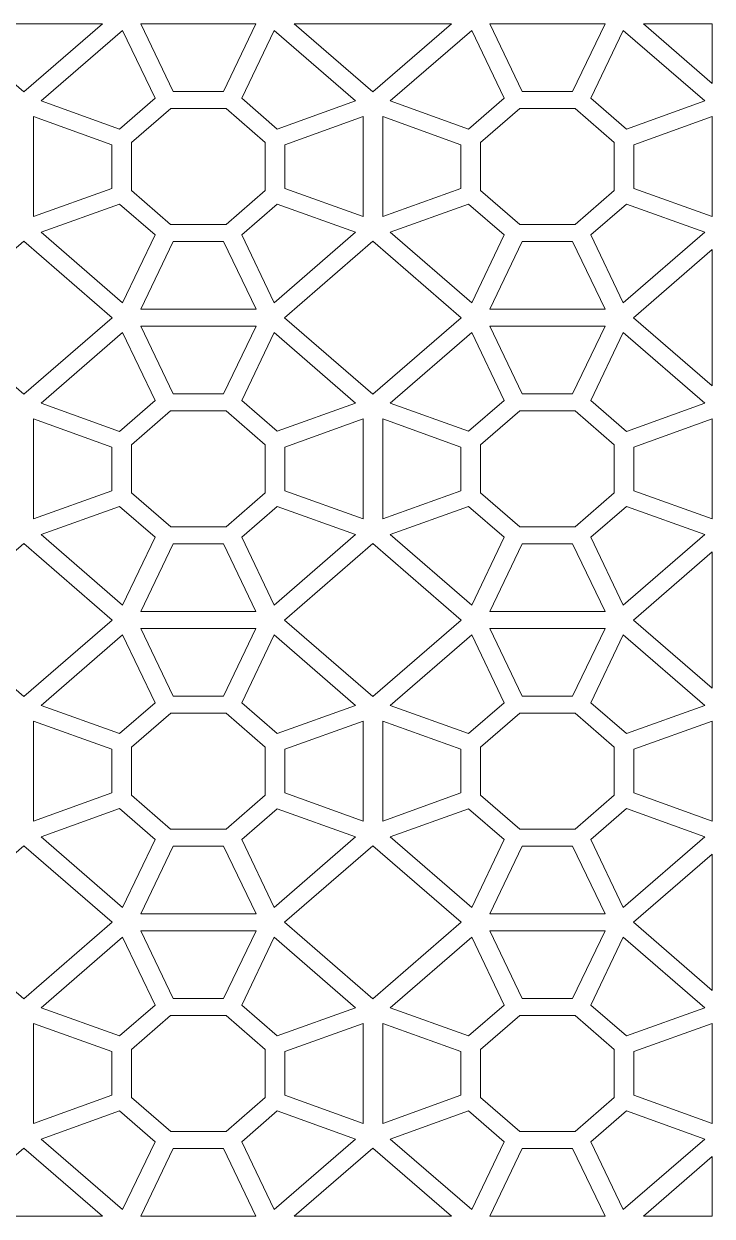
# Model space of a CAD drawing. Header units: millimetres. Extents: x -1200 to 1200, y -590 to 590.
# Drawn here: x 518 to 1200, y -590 to 590 of the extents above; entities that cross this region are included whole.
import ezdxf

# ---------------------------------------------------------------- set-up
doc = ezdxf.new("R2010")
doc.units = ezdxf.units.MM
doc.header["$MEASUREMENT"] = 0
doc.layers.add('Layer 1', color=7, linetype='Continuous')

msp = doc.modelspace()

# ---------------------------------------------------------------- linework, layer by layer
at = {"layer": 'Layer 1', "color": 250, "lineweight": 20}
for points, knots in [([(440.5766, 589.9751), (440.5766, 589.9751), (596.2195, 589.9751), (596.2195, 589.9751), (596.2195, 589.9751), (518.3981, 522.608), (518.3981, 522.608), (518.3981, 522.608), (440.5766, 589.9751), (440.5766, 589.9751)], [0, 0, 0, 0, 0.333333333, 0.333333333, 0.333333333, 0.666666667, 0.666666667, 0.666666667, 1, 1, 1, 1]), ([(648.3303, 516.45), (648.3303, 516.45), (616.2237, 583.5503), (616.2237, 583.5503), (616.2237, 583.5503), (535.5146, 513.6834), (535.5146, 513.6834), (535.5146, 513.6834), (613.0258, 485.8907), (613.0258, 485.8907), (613.0258, 485.8907), (648.3303, 516.45), (648.3303, 516.45)], [0, 0, 0, 0, 0.25, 0.25, 0.25, 0.5, 0.5, 0.5, 0.75, 0.75, 0.75, 1, 1, 1, 1]), ([(716.171, 522.8757), (716.171, 522.8757), (748.2776, 589.9751), (748.2776, 589.9751), (748.2776, 589.9751), (634.1403, 589.9751), (634.1403, 589.9751), (634.1403, 589.9751), (666.2469, 522.8774), (666.2469, 522.8774), (666.2469, 522.8774), (716.171, 522.8757), (716.171, 522.8757)], [0, 0, 0, 0, 0.25, 0.25, 0.25, 0.5, 0.5, 0.5, 0.75, 0.75, 0.75, 1, 1, 1, 1]), ([(769.3921, 485.8941), (769.3921, 485.8941), (846.9043, 513.6876), (846.9043, 513.6876), (846.9043, 513.6876), (766.1961, 583.5537), (766.1961, 583.5537), (766.1961, 583.5537), (734.0895, 516.4551), (734.0895, 516.4551), (734.0895, 516.4551), (769.3921, 485.8941), (769.3921, 485.8941)], [0, 0, 0, 0, 0.25, 0.25, 0.25, 0.5, 0.5, 0.5, 0.75, 0.75, 0.75, 1, 1, 1, 1]), ([(786.2042, 589.9751), (786.2042, 589.9751), (941.8472, 589.9751), (941.8472, 589.9751), (941.8472, 589.9751), (864.0257, 522.608), (864.0257, 522.608), (864.0257, 522.608), (786.2042, 589.9751), (786.2042, 589.9751)], [0, 0, 0, 0, 0.333333333, 0.333333333, 0.333333333, 0.666666667, 0.666666667, 0.666666667, 1, 1, 1, 1]), ([(958.6592, 485.8941), (958.6592, 485.8941), (881.147, 513.6876), (881.147, 513.6876), (881.147, 513.6876), (961.8553, 583.5537), (961.8553, 583.5537), (961.8553, 583.5537), (993.9619, 516.4551), (993.9619, 516.4551), (993.9619, 516.4551), (958.6592, 485.8941), (958.6592, 485.8941)], [0, 0, 0, 0, 0.25, 0.25, 0.25, 0.5, 0.5, 0.5, 0.75, 0.75, 0.75, 1, 1, 1, 1]), ([(1011.8803, 522.8757), (1011.8803, 522.8757), (979.7737, 589.9751), (979.7737, 589.9751), (979.7737, 589.9751), (1093.911, 589.9751), (1093.911, 589.9751), (1093.911, 589.9751), (1061.8045, 522.8774), (1061.8045, 522.8774), (1061.8045, 522.8774), (1011.8803, 522.8757), (1011.8803, 522.8757)], [0, 0, 0, 0, 0.25, 0.25, 0.25, 0.5, 0.5, 0.5, 0.75, 0.75, 0.75, 1, 1, 1, 1]), ([(1079.721, 516.45), (1079.721, 516.45), (1111.8276, 583.5503), (1111.8276, 583.5503), (1111.8276, 583.5503), (1192.5367, 513.6834), (1192.5367, 513.6834), (1192.5367, 513.6834), (1115.0255, 485.8907), (1115.0255, 485.8907), (1115.0255, 485.8907), (1079.721, 516.45), (1079.721, 516.45)], [0, 0, 0, 0, 0.25, 0.25, 0.25, 0.5, 0.5, 0.5, 0.75, 0.75, 0.75, 1, 1, 1, 1]), ([(1131.8318, 589.9751), (1131.8318, 589.9751), (1199.9566, 589.9751), (1199.9566, 589.9751), (1199.9566, 589.9751), (1199.9566, 531.002), (1199.9566, 531.002), (1199.9566, 531.002), (1131.8318, 589.9751), (1131.8318, 589.9751)], [0, 0, 0, 0, 0.333333333, 0.333333333, 0.333333333, 0.666666667, 0.666666667, 0.666666667, 1, 1, 1, 1]), ([(605.6068, 470.3793), (605.6068, 470.3793), (528.0948, 498.1721), (528.0948, 498.1721), (528.0948, 498.1721), (528.0948, 399.3725), (528.0948, 399.3725), (528.0948, 399.3725), (605.605, 427.166), (605.605, 427.166), (605.605, 427.166), (605.6068, 470.3793), (605.6068, 470.3793)], [0, 0, 0, 0, 0.25, 0.25, 0.25, 0.5, 0.5, 0.5, 0.75, 0.75, 0.75, 1, 1, 1, 1]), ([(757.4264, 472.5106), (757.4264, 472.5106), (757.4245, 425.0272), (757.4245, 425.0272), (757.4245, 425.0272), (718.6378, 391.4511), (718.6378, 391.4511), (718.6378, 391.4511), (663.7839, 391.4527), (663.7839, 391.4527), (663.7839, 391.4527), (624.9982, 425.0289), (624.9982, 425.0289), (624.9982, 425.0289), (625.0002, 472.514), (625.0002, 472.514), (625.0002, 472.514), (663.7878, 506.0893), (663.7878, 506.0893), (663.7878, 506.0893), (718.6398, 506.0876), (718.6398, 506.0876), (718.6398, 506.0876), (757.4264, 472.5106), (757.4264, 472.5106)], [0, 0, 0, 0, 0.125, 0.125, 0.125, 0.25, 0.25, 0.25, 0.375, 0.375, 0.375, 0.5, 0.5, 0.5, 0.625, 0.625, 0.625, 0.75, 0.75, 0.75, 0.875, 0.875, 0.875, 1, 1, 1, 1]), ([(854.329, 498.1796), (854.329, 498.1796), (776.8198, 470.3869), (776.8198, 470.3869), (776.8198, 470.3869), (776.8178, 427.1601), (776.8178, 427.1601), (776.8178, 427.1601), (854.329, 399.3666), (854.329, 399.3666), (854.329, 399.3666), (854.329, 498.1796), (854.329, 498.1796)], [0, 0, 0, 0, 0.25, 0.25, 0.25, 0.5, 0.5, 0.5, 0.75, 0.75, 0.75, 1, 1, 1, 1]), ([(873.7223, 498.1796), (873.7223, 498.1796), (951.2315, 470.3869), (951.2315, 470.3869), (951.2315, 470.3869), (951.2335, 427.1601), (951.2335, 427.1601), (951.2335, 427.1601), (873.7223, 399.3666), (873.7223, 399.3666), (873.7223, 399.3666), (873.7223, 498.1796), (873.7223, 498.1796)], [0, 0, 0, 0, 0.25, 0.25, 0.25, 0.5, 0.5, 0.5, 0.75, 0.75, 0.75, 1, 1, 1, 1]), ([(970.6249, 472.5106), (970.6249, 472.5106), (970.6268, 425.0272), (970.6268, 425.0272), (970.6268, 425.0272), (1009.4135, 391.4511), (1009.4135, 391.4511), (1009.4135, 391.4511), (1064.2674, 391.4527), (1064.2674, 391.4527), (1064.2674, 391.4527), (1103.0531, 425.0289), (1103.0531, 425.0289), (1103.0531, 425.0289), (1103.0511, 472.514), (1103.0511, 472.514), (1103.0511, 472.514), (1064.2635, 506.0893), (1064.2635, 506.0893), (1064.2635, 506.0893), (1009.4115, 506.0876), (1009.4115, 506.0876), (1009.4115, 506.0876), (970.6249, 472.5106), (970.6249, 472.5106)], [0, 0, 0, 0, 0.125, 0.125, 0.125, 0.25, 0.25, 0.25, 0.375, 0.375, 0.375, 0.5, 0.5, 0.5, 0.625, 0.625, 0.625, 0.75, 0.75, 0.75, 0.875, 0.875, 0.875, 1, 1, 1, 1]), ([(1122.4445, 470.3793), (1122.4445, 470.3793), (1199.9566, 498.1721), (1199.9566, 498.1721), (1199.9566, 498.1721), (1199.9566, 399.3725), (1199.9566, 399.3725), (1199.9566, 399.3725), (1122.4464, 427.166), (1122.4464, 427.166), (1122.4464, 427.166), (1122.4445, 470.3793), (1122.4445, 470.3793)], [0, 0, 0, 0, 0.25, 0.25, 0.25, 0.5, 0.5, 0.5, 0.75, 0.75, 0.75, 1, 1, 1, 1]), ([(613.0219, 411.6546), (613.0219, 411.6546), (535.5107, 383.8611), (535.5107, 383.8611), (535.5107, 383.8611), (616.2218, 313.9925), (616.2218, 313.9925), (616.2218, 313.9925), (648.3284, 381.0903), (648.3284, 381.0903), (648.3284, 381.0903), (613.0219, 411.6546), (613.0219, 411.6546)], [0, 0, 0, 0, 0.25, 0.25, 0.25, 0.5, 0.5, 0.5, 0.75, 0.75, 0.75, 1, 1, 1, 1]), ([(734.0915, 381.0869), (734.0915, 381.0869), (766.198, 313.9891), (766.198, 313.9891), (766.198, 313.9891), (846.9072, 383.8561), (846.9072, 383.8561), (846.9072, 383.8561), (769.397, 411.6488), (769.397, 411.6488), (769.397, 411.6488), (734.0915, 381.0869), (734.0915, 381.0869)], [0, 0, 0, 0, 0.25, 0.25, 0.25, 0.5, 0.5, 0.5, 0.75, 0.75, 0.75, 1, 1, 1, 1]), ([(993.9599, 381.0869), (993.9599, 381.0869), (961.8533, 313.9891), (961.8533, 313.9891), (961.8533, 313.9891), (881.1442, 383.8561), (881.1442, 383.8561), (881.1442, 383.8561), (958.6544, 411.6488), (958.6544, 411.6488), (958.6544, 411.6488), (993.9599, 381.0869), (993.9599, 381.0869)], [0, 0, 0, 0, 0.25, 0.25, 0.25, 0.5, 0.5, 0.5, 0.75, 0.75, 0.75, 1, 1, 1, 1]), ([(1115.0294, 411.6546), (1115.0294, 411.6546), (1192.5406, 383.8611), (1192.5406, 383.8611), (1192.5406, 383.8611), (1111.8295, 313.9925), (1111.8295, 313.9925), (1111.8295, 313.9925), (1079.7229, 381.0903), (1079.7229, 381.0903), (1079.7229, 381.0903), (1115.0294, 411.6546), (1115.0294, 411.6546)], [0, 0, 0, 0, 0.25, 0.25, 0.25, 0.5, 0.5, 0.5, 0.75, 0.75, 0.75, 1, 1, 1, 1]), ([(605.9162, 299.172), (605.9162, 299.172), (518.3981, 374.9332), (518.3981, 374.9332), (518.3981, 374.9332), (430.88, 299.172), (430.88, 299.172), (430.88, 299.172), (518.3981, 223.4107), (518.3981, 223.4107), (518.3981, 223.4107), (605.9162, 299.172), (605.9162, 299.172)], [0, 0, 0, 0, 0.25, 0.25, 0.25, 0.5, 0.5, 0.5, 0.75, 0.75, 0.75, 1, 1, 1, 1]), ([(666.2449, 374.6646), (666.2449, 374.6646), (634.1383, 307.566), (634.1383, 307.566), (634.1383, 307.566), (748.2796, 307.566), (748.2796, 307.566), (748.2796, 307.566), (716.174, 374.6629), (716.174, 374.6629), (716.174, 374.6629), (666.2449, 374.6646), (666.2449, 374.6646)], [0, 0, 0, 0, 0.25, 0.25, 0.25, 0.5, 0.5, 0.5, 0.75, 0.75, 0.75, 1, 1, 1, 1]), ([(864.0257, 374.9332), (864.0257, 374.9332), (951.5438, 299.172), (951.5438, 299.172), (951.5438, 299.172), (864.0257, 223.4107), (864.0257, 223.4107), (864.0257, 223.4107), (776.5076, 299.172), (776.5076, 299.172), (776.5076, 299.172), (864.0257, 374.9332), (864.0257, 374.9332)], [0, 0, 0, 0, 0.25, 0.25, 0.25, 0.5, 0.5, 0.5, 0.75, 0.75, 0.75, 1, 1, 1, 1]), ([(1061.8064, 374.6646), (1061.8064, 374.6646), (1093.913, 307.566), (1093.913, 307.566), (1093.913, 307.566), (979.7717, 307.566), (979.7717, 307.566), (979.7717, 307.566), (1011.8773, 374.6629), (1011.8773, 374.6629), (1011.8773, 374.6629), (1061.8064, 374.6646), (1061.8064, 374.6646)], [0, 0, 0, 0, 0.25, 0.25, 0.25, 0.5, 0.5, 0.5, 0.75, 0.75, 0.75, 1, 1, 1, 1]), ([(1199.9566, 366.5392), (1199.9566, 366.5392), (1199.9566, 231.8047), (1199.9566, 231.8047), (1199.9566, 231.8047), (1122.1351, 299.172), (1122.1351, 299.172), (1122.1351, 299.172), (1199.9566, 366.5392), (1199.9566, 366.5392)], [0, 0, 0, 0, 0.333333333, 0.333333333, 0.333333333, 0.666666667, 0.666666667, 0.666666667, 1, 1, 1, 1]), ([(613.0219, 186.6893), (613.0219, 186.6893), (535.5107, 214.4828), (535.5107, 214.4828), (535.5107, 214.4828), (616.2218, 284.3514), (616.2218, 284.3514), (616.2218, 284.3514), (648.3284, 217.2537), (648.3284, 217.2537), (648.3284, 217.2537), (613.0219, 186.6893), (613.0219, 186.6893)], [0, 0, 0, 0, 0.25, 0.25, 0.25, 0.5, 0.5, 0.5, 0.75, 0.75, 0.75, 1, 1, 1, 1]), ([(666.2449, 223.6793), (666.2449, 223.6793), (634.1383, 290.778), (634.1383, 290.778), (634.1383, 290.778), (748.2796, 290.778), (748.2796, 290.778), (748.2796, 290.778), (716.174, 223.681), (716.174, 223.681), (716.174, 223.681), (666.2449, 223.6793), (666.2449, 223.6793)], [0, 0, 0, 0, 0.25, 0.25, 0.25, 0.5, 0.5, 0.5, 0.75, 0.75, 0.75, 1, 1, 1, 1]), ([(734.0915, 217.257), (734.0915, 217.257), (766.198, 284.3548), (766.198, 284.3548), (766.198, 284.3548), (846.9072, 214.4878), (846.9072, 214.4878), (846.9072, 214.4878), (769.397, 186.6951), (769.397, 186.6951), (769.397, 186.6951), (734.0915, 217.257), (734.0915, 217.257)], [0, 0, 0, 0, 0.25, 0.25, 0.25, 0.5, 0.5, 0.5, 0.75, 0.75, 0.75, 1, 1, 1, 1]), ([(993.9599, 217.257), (993.9599, 217.257), (961.8533, 284.3548), (961.8533, 284.3548), (961.8533, 284.3548), (881.1442, 214.4878), (881.1442, 214.4878), (881.1442, 214.4878), (958.6544, 186.6951), (958.6544, 186.6951), (958.6544, 186.6951), (993.9599, 217.257), (993.9599, 217.257)], [0, 0, 0, 0, 0.25, 0.25, 0.25, 0.5, 0.5, 0.5, 0.75, 0.75, 0.75, 1, 1, 1, 1]), ([(1061.8064, 223.6793), (1061.8064, 223.6793), (1093.913, 290.778), (1093.913, 290.778), (1093.913, 290.778), (979.7717, 290.778), (979.7717, 290.778), (979.7717, 290.778), (1011.8773, 223.681), (1011.8773, 223.681), (1011.8773, 223.681), (1061.8064, 223.6793), (1061.8064, 223.6793)], [0, 0, 0, 0, 0.25, 0.25, 0.25, 0.5, 0.5, 0.5, 0.75, 0.75, 0.75, 1, 1, 1, 1]), ([(1115.0294, 186.6893), (1115.0294, 186.6893), (1192.5406, 214.4828), (1192.5406, 214.4828), (1192.5406, 214.4828), (1111.8295, 284.3514), (1111.8295, 284.3514), (1111.8295, 284.3514), (1079.7229, 217.2537), (1079.7229, 217.2537), (1079.7229, 217.2537), (1115.0294, 186.6893), (1115.0294, 186.6893)], [0, 0, 0, 0, 0.25, 0.25, 0.25, 0.5, 0.5, 0.5, 0.75, 0.75, 0.75, 1, 1, 1, 1]), ([(757.4264, 125.8333), (757.4264, 125.8333), (757.4245, 173.3167), (757.4245, 173.3167), (757.4245, 173.3167), (718.6378, 206.8929), (718.6378, 206.8929), (718.6378, 206.8929), (663.7839, 206.8912), (663.7839, 206.8912), (663.7839, 206.8912), (624.9982, 173.315), (624.9982, 173.315), (624.9982, 173.315), (625.0002, 125.83), (625.0002, 125.83), (625.0002, 125.83), (663.7878, 92.2546), (663.7878, 92.2546), (663.7878, 92.2546), (718.6398, 92.2563), (718.6398, 92.2563), (718.6398, 92.2563), (757.4264, 125.8333), (757.4264, 125.8333)], [0, 0, 0, 0, 0.125, 0.125, 0.125, 0.25, 0.25, 0.25, 0.375, 0.375, 0.375, 0.5, 0.5, 0.5, 0.625, 0.625, 0.625, 0.75, 0.75, 0.75, 0.875, 0.875, 0.875, 1, 1, 1, 1]), ([(970.6249, 125.8333), (970.6249, 125.8333), (970.6268, 173.3167), (970.6268, 173.3167), (970.6268, 173.3167), (1009.4135, 206.8929), (1009.4135, 206.8929), (1009.4135, 206.8929), (1064.2674, 206.8912), (1064.2674, 206.8912), (1064.2674, 206.8912), (1103.0531, 173.315), (1103.0531, 173.315), (1103.0531, 173.315), (1103.0511, 125.83), (1103.0511, 125.83), (1103.0511, 125.83), (1064.2635, 92.2546), (1064.2635, 92.2546), (1064.2635, 92.2546), (1009.4115, 92.2563), (1009.4115, 92.2563), (1009.4115, 92.2563), (970.6249, 125.8333), (970.6249, 125.8333)], [0, 0, 0, 0, 0.125, 0.125, 0.125, 0.25, 0.25, 0.25, 0.375, 0.375, 0.375, 0.5, 0.5, 0.5, 0.625, 0.625, 0.625, 0.75, 0.75, 0.75, 0.875, 0.875, 0.875, 1, 1, 1, 1]), ([(605.6068, 127.9646), (605.6068, 127.9646), (528.0948, 100.1719), (528.0948, 100.1719), (528.0948, 100.1719), (528.0948, 198.9714), (528.0948, 198.9714), (528.0948, 198.9714), (605.605, 171.1779), (605.605, 171.1779), (605.605, 171.1779), (605.6068, 127.9646), (605.6068, 127.9646)], [0, 0, 0, 0, 0.25, 0.25, 0.25, 0.5, 0.5, 0.5, 0.75, 0.75, 0.75, 1, 1, 1, 1]), ([(854.329, 100.1643), (854.329, 100.1643), (776.8198, 127.957), (776.8198, 127.957), (776.8198, 127.957), (776.8178, 171.1838), (776.8178, 171.1838), (776.8178, 171.1838), (854.329, 198.9773), (854.329, 198.9773), (854.329, 198.9773), (854.329, 100.1643), (854.329, 100.1643)], [0, 0, 0, 0, 0.25, 0.25, 0.25, 0.5, 0.5, 0.5, 0.75, 0.75, 0.75, 1, 1, 1, 1]), ([(873.7223, 100.1643), (873.7223, 100.1643), (951.2315, 127.957), (951.2315, 127.957), (951.2315, 127.957), (951.2335, 171.1838), (951.2335, 171.1838), (951.2335, 171.1838), (873.7223, 198.9773), (873.7223, 198.9773), (873.7223, 198.9773), (873.7223, 100.1643), (873.7223, 100.1643)], [0, 0, 0, 0, 0.25, 0.25, 0.25, 0.5, 0.5, 0.5, 0.75, 0.75, 0.75, 1, 1, 1, 1]), ([(1122.4445, 127.9646), (1122.4445, 127.9646), (1199.9566, 100.1719), (1199.9566, 100.1719), (1199.9566, 100.1719), (1199.9566, 198.9714), (1199.9566, 198.9714), (1199.9566, 198.9714), (1122.4464, 171.1779), (1122.4464, 171.1779), (1122.4464, 171.1779), (1122.4445, 127.9646), (1122.4445, 127.9646)], [0, 0, 0, 0, 0.25, 0.25, 0.25, 0.5, 0.5, 0.5, 0.75, 0.75, 0.75, 1, 1, 1, 1]), ([(648.3303, 81.8939), (648.3303, 81.8939), (616.2237, 14.7936), (616.2237, 14.7936), (616.2237, 14.7936), (535.5146, 84.6605), (535.5146, 84.6605), (535.5146, 84.6605), (613.0258, 112.4532), (613.0258, 112.4532), (613.0258, 112.4532), (648.3303, 81.8939), (648.3303, 81.8939)], [0, 0, 0, 0, 0.25, 0.25, 0.25, 0.5, 0.5, 0.5, 0.75, 0.75, 0.75, 1, 1, 1, 1]), ([(769.3921, 112.4498), (769.3921, 112.4498), (846.9043, 84.6564), (846.9043, 84.6564), (846.9043, 84.6564), (766.1961, 14.7902), (766.1961, 14.7902), (766.1961, 14.7902), (734.0895, 81.8888), (734.0895, 81.8888), (734.0895, 81.8888), (769.3921, 112.4498), (769.3921, 112.4498)], [0, 0, 0, 0, 0.25, 0.25, 0.25, 0.5, 0.5, 0.5, 0.75, 0.75, 0.75, 1, 1, 1, 1]), ([(958.6592, 112.4498), (958.6592, 112.4498), (881.147, 84.6564), (881.147, 84.6564), (881.147, 84.6564), (961.8553, 14.7902), (961.8553, 14.7902), (961.8553, 14.7902), (993.9619, 81.8888), (993.9619, 81.8888), (993.9619, 81.8888), (958.6592, 112.4498), (958.6592, 112.4498)], [0, 0, 0, 0, 0.25, 0.25, 0.25, 0.5, 0.5, 0.5, 0.75, 0.75, 0.75, 1, 1, 1, 1]), ([(1079.721, 81.8939), (1079.721, 81.8939), (1111.8276, 14.7936), (1111.8276, 14.7936), (1111.8276, 14.7936), (1192.5367, 84.6605), (1192.5367, 84.6605), (1192.5367, 84.6605), (1115.0255, 112.4532), (1115.0255, 112.4532), (1115.0255, 112.4532), (1079.721, 81.8939), (1079.721, 81.8939)], [0, 0, 0, 0, 0.25, 0.25, 0.25, 0.5, 0.5, 0.5, 0.75, 0.75, 0.75, 1, 1, 1, 1]), ([(518.3981, 75.736), (518.3981, 75.736), (605.9162, -0.0253), (605.9162, -0.0253), (605.9162, -0.0253), (518.3981, -75.7865), (518.3981, -75.7865), (518.3981, -75.7865), (430.88, -0.0253), (430.88, -0.0253), (430.88, -0.0253), (518.3981, 75.736), (518.3981, 75.736)], [0, 0, 0, 0, 0.25, 0.25, 0.25, 0.5, 0.5, 0.5, 0.75, 0.75, 0.75, 1, 1, 1, 1]), ([(716.171, 75.4682), (716.171, 75.4682), (748.2776, 8.3688), (748.2776, 8.3688), (748.2776, 8.3688), (634.1403, 8.3688), (634.1403, 8.3688), (634.1403, 8.3688), (666.2469, 75.4666), (666.2469, 75.4666), (666.2469, 75.4666), (716.171, 75.4682), (716.171, 75.4682)], [0, 0, 0, 0, 0.25, 0.25, 0.25, 0.5, 0.5, 0.5, 0.75, 0.75, 0.75, 1, 1, 1, 1]), ([(951.5438, -0.0253), (951.5438, -0.0253), (864.0257, 75.736), (864.0257, 75.736), (864.0257, 75.736), (776.5076, -0.0253), (776.5076, -0.0253), (776.5076, -0.0253), (864.0257, -75.7865), (864.0257, -75.7865), (864.0257, -75.7865), (951.5438, -0.0253), (951.5438, -0.0253)], [0, 0, 0, 0, 0.25, 0.25, 0.25, 0.5, 0.5, 0.5, 0.75, 0.75, 0.75, 1, 1, 1, 1]), ([(1011.8803, 75.4682), (1011.8803, 75.4682), (979.7737, 8.3688), (979.7737, 8.3688), (979.7737, 8.3688), (1093.911, 8.3688), (1093.911, 8.3688), (1093.911, 8.3688), (1061.8045, 75.4666), (1061.8045, 75.4666), (1061.8045, 75.4666), (1011.8803, 75.4682), (1011.8803, 75.4682)], [0, 0, 0, 0, 0.25, 0.25, 0.25, 0.5, 0.5, 0.5, 0.75, 0.75, 0.75, 1, 1, 1, 1]), ([(1199.9566, 67.342), (1199.9566, 67.342), (1199.9566, -67.3925), (1199.9566, -67.3925), (1199.9566, -67.3925), (1122.1351, -0.0253), (1122.1351, -0.0253), (1122.1351, -0.0253), (1199.9566, 67.342), (1199.9566, 67.342)], [0, 0, 0, 0, 0.333333333, 0.333333333, 0.333333333, 0.666666667, 0.666666667, 0.666666667, 1, 1, 1, 1]), ([(716.171, -75.5188), (716.171, -75.5188), (748.2776, -8.4193), (748.2776, -8.4193), (748.2776, -8.4193), (634.1403, -8.4193), (634.1403, -8.4193), (634.1403, -8.4193), (666.2469, -75.5171), (666.2469, -75.5171), (666.2469, -75.5171), (716.171, -75.5188), (716.171, -75.5188)], [0, 0, 0, 0, 0.25, 0.25, 0.25, 0.5, 0.5, 0.5, 0.75, 0.75, 0.75, 1, 1, 1, 1]), ([(1011.8803, -75.5188), (1011.8803, -75.5188), (979.7737, -8.4193), (979.7737, -8.4193), (979.7737, -8.4193), (1093.911, -8.4193), (1093.911, -8.4193), (1093.911, -8.4193), (1061.8045, -75.5171), (1061.8045, -75.5171), (1061.8045, -75.5171), (1011.8803, -75.5188), (1011.8803, -75.5188)], [0, 0, 0, 0, 0.25, 0.25, 0.25, 0.5, 0.5, 0.5, 0.75, 0.75, 0.75, 1, 1, 1, 1]), ([(648.3303, -81.9444), (648.3303, -81.9444), (616.2237, -14.8441), (616.2237, -14.8441), (616.2237, -14.8441), (535.5146, -84.7111), (535.5146, -84.7111), (535.5146, -84.7111), (613.0258, -112.5037), (613.0258, -112.5037), (613.0258, -112.5037), (648.3303, -81.9444), (648.3303, -81.9444)], [0, 0, 0, 0, 0.25, 0.25, 0.25, 0.5, 0.5, 0.5, 0.75, 0.75, 0.75, 1, 1, 1, 1]), ([(769.3921, -112.5004), (769.3921, -112.5004), (846.9043, -84.7069), (846.9043, -84.7069), (846.9043, -84.7069), (766.1961, -14.8408), (766.1961, -14.8408), (766.1961, -14.8408), (734.0895, -81.9394), (734.0895, -81.9394), (734.0895, -81.9394), (769.3921, -112.5004), (769.3921, -112.5004)], [0, 0, 0, 0, 0.25, 0.25, 0.25, 0.5, 0.5, 0.5, 0.75, 0.75, 0.75, 1, 1, 1, 1]), ([(958.6592, -112.5004), (958.6592, -112.5004), (881.147, -84.7069), (881.147, -84.7069), (881.147, -84.7069), (961.8553, -14.8408), (961.8553, -14.8408), (961.8553, -14.8408), (993.9619, -81.9394), (993.9619, -81.9394), (993.9619, -81.9394), (958.6592, -112.5004), (958.6592, -112.5004)], [0, 0, 0, 0, 0.25, 0.25, 0.25, 0.5, 0.5, 0.5, 0.75, 0.75, 0.75, 1, 1, 1, 1]), ([(1079.721, -81.9444), (1079.721, -81.9444), (1111.8276, -14.8441), (1111.8276, -14.8441), (1111.8276, -14.8441), (1192.5367, -84.7111), (1192.5367, -84.7111), (1192.5367, -84.7111), (1115.0255, -112.5037), (1115.0255, -112.5037), (1115.0255, -112.5037), (1079.721, -81.9444), (1079.721, -81.9444)], [0, 0, 0, 0, 0.25, 0.25, 0.25, 0.5, 0.5, 0.5, 0.75, 0.75, 0.75, 1, 1, 1, 1]), ([(757.4264, -125.8838), (757.4264, -125.8838), (757.4245, -173.3673), (757.4245, -173.3673), (757.4245, -173.3673), (718.6378, -206.9434), (718.6378, -206.9434), (718.6378, -206.9434), (663.7839, -206.9418), (663.7839, -206.9418), (663.7839, -206.9418), (624.9982, -173.3656), (624.9982, -173.3656), (624.9982, -173.3656), (625.0002, -125.8805), (625.0002, -125.8805), (625.0002, -125.8805), (663.7878, -92.3052), (663.7878, -92.3052), (663.7878, -92.3052), (718.6398, -92.3068), (718.6398, -92.3068), (718.6398, -92.3068), (757.4264, -125.8838), (757.4264, -125.8838)], [0, 0, 0, 0, 0.125, 0.125, 0.125, 0.25, 0.25, 0.25, 0.375, 0.375, 0.375, 0.5, 0.5, 0.5, 0.625, 0.625, 0.625, 0.75, 0.75, 0.75, 0.875, 0.875, 0.875, 1, 1, 1, 1]), ([(970.6249, -125.8838), (970.6249, -125.8838), (970.6268, -173.3673), (970.6268, -173.3673), (970.6268, -173.3673), (1009.4135, -206.9434), (1009.4135, -206.9434), (1009.4135, -206.9434), (1064.2674, -206.9418), (1064.2674, -206.9418), (1064.2674, -206.9418), (1103.0531, -173.3656), (1103.0531, -173.3656), (1103.0531, -173.3656), (1103.0511, -125.8805), (1103.0511, -125.8805), (1103.0511, -125.8805), (1064.2635, -92.3052), (1064.2635, -92.3052), (1064.2635, -92.3052), (1009.4115, -92.3068), (1009.4115, -92.3068), (1009.4115, -92.3068), (970.6249, -125.8838), (970.6249, -125.8838)], [0, 0, 0, 0, 0.125, 0.125, 0.125, 0.25, 0.25, 0.25, 0.375, 0.375, 0.375, 0.5, 0.5, 0.5, 0.625, 0.625, 0.625, 0.75, 0.75, 0.75, 0.875, 0.875, 0.875, 1, 1, 1, 1]), ([(605.6068, -128.0151), (605.6068, -128.0151), (528.0948, -100.2224), (528.0948, -100.2224), (528.0948, -100.2224), (528.0948, -199.022), (528.0948, -199.022), (528.0948, -199.022), (605.605, -171.2285), (605.605, -171.2285), (605.605, -171.2285), (605.6068, -128.0151), (605.6068, -128.0151)], [0, 0, 0, 0, 0.25, 0.25, 0.25, 0.5, 0.5, 0.5, 0.75, 0.75, 0.75, 1, 1, 1, 1]), ([(854.329, -100.2149), (854.329, -100.2149), (776.8198, -128.0076), (776.8198, -128.0076), (776.8198, -128.0076), (776.8178, -171.2344), (776.8178, -171.2344), (776.8178, -171.2344), (854.329, -199.0278), (854.329, -199.0278), (854.329, -199.0278), (854.329, -100.2149), (854.329, -100.2149)], [0, 0, 0, 0, 0.25, 0.25, 0.25, 0.5, 0.5, 0.5, 0.75, 0.75, 0.75, 1, 1, 1, 1]), ([(873.7223, -100.2149), (873.7223, -100.2149), (951.2315, -128.0076), (951.2315, -128.0076), (951.2315, -128.0076), (951.2335, -171.2344), (951.2335, -171.2344), (951.2335, -171.2344), (873.7223, -199.0278), (873.7223, -199.0278), (873.7223, -199.0278), (873.7223, -100.2149), (873.7223, -100.2149)], [0, 0, 0, 0, 0.25, 0.25, 0.25, 0.5, 0.5, 0.5, 0.75, 0.75, 0.75, 1, 1, 1, 1]), ([(1122.4445, -128.0151), (1122.4445, -128.0151), (1199.9566, -100.2224), (1199.9566, -100.2224), (1199.9566, -100.2224), (1199.9566, -199.022), (1199.9566, -199.022), (1199.9566, -199.022), (1122.4464, -171.2285), (1122.4464, -171.2285), (1122.4464, -171.2285), (1122.4445, -128.0151), (1122.4445, -128.0151)], [0, 0, 0, 0, 0.25, 0.25, 0.25, 0.5, 0.5, 0.5, 0.75, 0.75, 0.75, 1, 1, 1, 1]), ([(613.0219, -186.7398), (613.0219, -186.7398), (535.5107, -214.5334), (535.5107, -214.5334), (535.5107, -214.5334), (616.2218, -284.402), (616.2218, -284.402), (616.2218, -284.402), (648.3284, -217.3042), (648.3284, -217.3042), (648.3284, -217.3042), (613.0219, -186.7398), (613.0219, -186.7398)], [0, 0, 0, 0, 0.25, 0.25, 0.25, 0.5, 0.5, 0.5, 0.75, 0.75, 0.75, 1, 1, 1, 1]), ([(734.0915, -217.3076), (734.0915, -217.3076), (766.198, -284.4054), (766.198, -284.4054), (766.198, -284.4054), (846.9072, -214.5384), (846.9072, -214.5384), (846.9072, -214.5384), (769.397, -186.7457), (769.397, -186.7457), (769.397, -186.7457), (734.0915, -217.3076), (734.0915, -217.3076)], [0, 0, 0, 0, 0.25, 0.25, 0.25, 0.5, 0.5, 0.5, 0.75, 0.75, 0.75, 1, 1, 1, 1]), ([(993.9599, -217.3076), (993.9599, -217.3076), (961.8533, -284.4054), (961.8533, -284.4054), (961.8533, -284.4054), (881.1442, -214.5384), (881.1442, -214.5384), (881.1442, -214.5384), (958.6544, -186.7457), (958.6544, -186.7457), (958.6544, -186.7457), (993.9599, -217.3076), (993.9599, -217.3076)], [0, 0, 0, 0, 0.25, 0.25, 0.25, 0.5, 0.5, 0.5, 0.75, 0.75, 0.75, 1, 1, 1, 1]), ([(1115.0294, -186.7398), (1115.0294, -186.7398), (1192.5406, -214.5334), (1192.5406, -214.5334), (1192.5406, -214.5334), (1111.8295, -284.402), (1111.8295, -284.402), (1111.8295, -284.402), (1079.7229, -217.3042), (1079.7229, -217.3042), (1079.7229, -217.3042), (1115.0294, -186.7398), (1115.0294, -186.7398)], [0, 0, 0, 0, 0.25, 0.25, 0.25, 0.5, 0.5, 0.5, 0.75, 0.75, 0.75, 1, 1, 1, 1]), ([(605.9162, -299.2225), (605.9162, -299.2225), (518.3981, -223.4612), (518.3981, -223.4612), (518.3981, -223.4612), (430.88, -299.2225), (430.88, -299.2225), (430.88, -299.2225), (518.3981, -374.9838), (518.3981, -374.9838), (518.3981, -374.9838), (605.9162, -299.2225), (605.9162, -299.2225)], [0, 0, 0, 0, 0.25, 0.25, 0.25, 0.5, 0.5, 0.5, 0.75, 0.75, 0.75, 1, 1, 1, 1]), ([(666.2449, -223.7298), (666.2449, -223.7298), (634.1383, -290.8285), (634.1383, -290.8285), (634.1383, -290.8285), (748.2796, -290.8285), (748.2796, -290.8285), (748.2796, -290.8285), (716.174, -223.7315), (716.174, -223.7315), (716.174, -223.7315), (666.2449, -223.7298), (666.2449, -223.7298)], [0, 0, 0, 0, 0.25, 0.25, 0.25, 0.5, 0.5, 0.5, 0.75, 0.75, 0.75, 1, 1, 1, 1]), ([(864.0257, -223.4612), (864.0257, -223.4612), (951.5438, -299.2225), (951.5438, -299.2225), (951.5438, -299.2225), (864.0257, -374.9838), (864.0257, -374.9838), (864.0257, -374.9838), (776.5076, -299.2225), (776.5076, -299.2225), (776.5076, -299.2225), (864.0257, -223.4612), (864.0257, -223.4612)], [0, 0, 0, 0, 0.25, 0.25, 0.25, 0.5, 0.5, 0.5, 0.75, 0.75, 0.75, 1, 1, 1, 1]), ([(1061.8064, -223.7298), (1061.8064, -223.7298), (1093.913, -290.8285), (1093.913, -290.8285), (1093.913, -290.8285), (979.7717, -290.8285), (979.7717, -290.8285), (979.7717, -290.8285), (1011.8773, -223.7315), (1011.8773, -223.7315), (1011.8773, -223.7315), (1061.8064, -223.7298), (1061.8064, -223.7298)], [0, 0, 0, 0, 0.25, 0.25, 0.25, 0.5, 0.5, 0.5, 0.75, 0.75, 0.75, 1, 1, 1, 1]), ([(1199.9566, -231.8553), (1199.9566, -231.8553), (1199.9566, -366.5897), (1199.9566, -366.5897), (1199.9566, -366.5897), (1122.1351, -299.2225), (1122.1351, -299.2225), (1122.1351, -299.2225), (1199.9566, -231.8553), (1199.9566, -231.8553)], [0, 0, 0, 0, 0.333333333, 0.333333333, 0.333333333, 0.666666667, 0.666666667, 0.666666667, 1, 1, 1, 1]), ([(613.0219, -411.7052), (613.0219, -411.7052), (535.5107, -383.9117), (535.5107, -383.9117), (535.5107, -383.9117), (616.2218, -314.043), (616.2218, -314.043), (616.2218, -314.043), (648.3284, -381.1408), (648.3284, -381.1408), (648.3284, -381.1408), (613.0219, -411.7052), (613.0219, -411.7052)], [0, 0, 0, 0, 0.25, 0.25, 0.25, 0.5, 0.5, 0.5, 0.75, 0.75, 0.75, 1, 1, 1, 1]), ([(666.2449, -374.7152), (666.2449, -374.7152), (634.1383, -307.6165), (634.1383, -307.6165), (634.1383, -307.6165), (748.2796, -307.6165), (748.2796, -307.6165), (748.2796, -307.6165), (716.174, -374.7135), (716.174, -374.7135), (716.174, -374.7135), (666.2449, -374.7152), (666.2449, -374.7152)], [0, 0, 0, 0, 0.25, 0.25, 0.25, 0.5, 0.5, 0.5, 0.75, 0.75, 0.75, 1, 1, 1, 1]), ([(734.0915, -381.1374), (734.0915, -381.1374), (766.198, -314.0397), (766.198, -314.0397), (766.198, -314.0397), (846.9072, -383.9066), (846.9072, -383.9066), (846.9072, -383.9066), (769.397, -411.6993), (769.397, -411.6993), (769.397, -411.6993), (734.0915, -381.1374), (734.0915, -381.1374)], [0, 0, 0, 0, 0.25, 0.25, 0.25, 0.5, 0.5, 0.5, 0.75, 0.75, 0.75, 1, 1, 1, 1]), ([(993.9599, -381.1374), (993.9599, -381.1374), (961.8533, -314.0397), (961.8533, -314.0397), (961.8533, -314.0397), (881.1442, -383.9066), (881.1442, -383.9066), (881.1442, -383.9066), (958.6544, -411.6993), (958.6544, -411.6993), (958.6544, -411.6993), (993.9599, -381.1374), (993.9599, -381.1374)], [0, 0, 0, 0, 0.25, 0.25, 0.25, 0.5, 0.5, 0.5, 0.75, 0.75, 0.75, 1, 1, 1, 1]), ([(1061.8064, -374.7152), (1061.8064, -374.7152), (1093.913, -307.6165), (1093.913, -307.6165), (1093.913, -307.6165), (979.7717, -307.6165), (979.7717, -307.6165), (979.7717, -307.6165), (1011.8773, -374.7135), (1011.8773, -374.7135), (1011.8773, -374.7135), (1061.8064, -374.7152), (1061.8064, -374.7152)], [0, 0, 0, 0, 0.25, 0.25, 0.25, 0.5, 0.5, 0.5, 0.75, 0.75, 0.75, 1, 1, 1, 1]), ([(1115.0294, -411.7052), (1115.0294, -411.7052), (1192.5406, -383.9117), (1192.5406, -383.9117), (1192.5406, -383.9117), (1111.8295, -314.043), (1111.8295, -314.043), (1111.8295, -314.043), (1079.7229, -381.1408), (1079.7229, -381.1408), (1079.7229, -381.1408), (1115.0294, -411.7052), (1115.0294, -411.7052)], [0, 0, 0, 0, 0.25, 0.25, 0.25, 0.5, 0.5, 0.5, 0.75, 0.75, 0.75, 1, 1, 1, 1]), ([(605.6068, -470.4299), (605.6068, -470.4299), (528.0948, -498.2226), (528.0948, -498.2226), (528.0948, -498.2226), (528.0948, -399.4231), (528.0948, -399.4231), (528.0948, -399.4231), (605.605, -427.2166), (605.605, -427.2166), (605.605, -427.2166), (605.6068, -470.4299), (605.6068, -470.4299)], [0, 0, 0, 0, 0.25, 0.25, 0.25, 0.5, 0.5, 0.5, 0.75, 0.75, 0.75, 1, 1, 1, 1]), ([(757.4264, -472.5612), (757.4264, -472.5612), (757.4245, -425.0777), (757.4245, -425.0777), (757.4245, -425.0777), (718.6378, -391.5016), (718.6378, -391.5016), (718.6378, -391.5016), (663.7839, -391.5033), (663.7839, -391.5033), (663.7839, -391.5033), (624.9982, -425.0794), (624.9982, -425.0794), (624.9982, -425.0794), (625.0002, -472.5645), (625.0002, -472.5645), (625.0002, -472.5645), (663.7878, -506.1398), (663.7878, -506.1398), (663.7878, -506.1398), (718.6398, -506.1382), (718.6398, -506.1382), (718.6398, -506.1382), (757.4264, -472.5612), (757.4264, -472.5612)], [0, 0, 0, 0, 0.125, 0.125, 0.125, 0.25, 0.25, 0.25, 0.375, 0.375, 0.375, 0.5, 0.5, 0.5, 0.625, 0.625, 0.625, 0.75, 0.75, 0.75, 0.875, 0.875, 0.875, 1, 1, 1, 1]), ([(854.329, -498.2302), (854.329, -498.2302), (776.8198, -470.4374), (776.8198, -470.4374), (776.8198, -470.4374), (776.8178, -427.2107), (776.8178, -427.2107), (776.8178, -427.2107), (854.329, -399.4172), (854.329, -399.4172), (854.329, -399.4172), (854.329, -498.2302), (854.329, -498.2302)], [0, 0, 0, 0, 0.25, 0.25, 0.25, 0.5, 0.5, 0.5, 0.75, 0.75, 0.75, 1, 1, 1, 1]), ([(873.7223, -498.2302), (873.7223, -498.2302), (951.2315, -470.4374), (951.2315, -470.4374), (951.2315, -470.4374), (951.2335, -427.2107), (951.2335, -427.2107), (951.2335, -427.2107), (873.7223, -399.4172), (873.7223, -399.4172), (873.7223, -399.4172), (873.7223, -498.2302), (873.7223, -498.2302)], [0, 0, 0, 0, 0.25, 0.25, 0.25, 0.5, 0.5, 0.5, 0.75, 0.75, 0.75, 1, 1, 1, 1]), ([(970.6249, -472.5612), (970.6249, -472.5612), (970.6268, -425.0777), (970.6268, -425.0777), (970.6268, -425.0777), (1009.4135, -391.5016), (1009.4135, -391.5016), (1009.4135, -391.5016), (1064.2674, -391.5033), (1064.2674, -391.5033), (1064.2674, -391.5033), (1103.0531, -425.0794), (1103.0531, -425.0794), (1103.0531, -425.0794), (1103.0511, -472.5645), (1103.0511, -472.5645), (1103.0511, -472.5645), (1064.2635, -506.1398), (1064.2635, -506.1398), (1064.2635, -506.1398), (1009.4115, -506.1382), (1009.4115, -506.1382), (1009.4115, -506.1382), (970.6249, -472.5612), (970.6249, -472.5612)], [0, 0, 0, 0, 0.125, 0.125, 0.125, 0.25, 0.25, 0.25, 0.375, 0.375, 0.375, 0.5, 0.5, 0.5, 0.625, 0.625, 0.625, 0.75, 0.75, 0.75, 0.875, 0.875, 0.875, 1, 1, 1, 1]), ([(1122.4445, -470.4299), (1122.4445, -470.4299), (1199.9566, -498.2226), (1199.9566, -498.2226), (1199.9566, -498.2226), (1199.9566, -399.4231), (1199.9566, -399.4231), (1199.9566, -399.4231), (1122.4464, -427.2166), (1122.4464, -427.2166), (1122.4464, -427.2166), (1122.4445, -470.4299), (1122.4445, -470.4299)], [0, 0, 0, 0, 0.25, 0.25, 0.25, 0.5, 0.5, 0.5, 0.75, 0.75, 0.75, 1, 1, 1, 1]), ([(648.3303, -516.5006), (648.3303, -516.5006), (616.2237, -583.6009), (616.2237, -583.6009), (616.2237, -583.6009), (535.5146, -513.7339), (535.5146, -513.7339), (535.5146, -513.7339), (613.0258, -485.9413), (613.0258, -485.9413), (613.0258, -485.9413), (648.3303, -516.5006), (648.3303, -516.5006)], [0, 0, 0, 0, 0.25, 0.25, 0.25, 0.5, 0.5, 0.5, 0.75, 0.75, 0.75, 1, 1, 1, 1]), ([(769.3921, -485.9446), (769.3921, -485.9446), (846.9043, -513.7381), (846.9043, -513.7381), (846.9043, -513.7381), (766.1961, -583.6043), (766.1961, -583.6043), (766.1961, -583.6043), (734.0895, -516.5057), (734.0895, -516.5057), (734.0895, -516.5057), (769.3921, -485.9446), (769.3921, -485.9446)], [0, 0, 0, 0, 0.25, 0.25, 0.25, 0.5, 0.5, 0.5, 0.75, 0.75, 0.75, 1, 1, 1, 1]), ([(958.6592, -485.9446), (958.6592, -485.9446), (881.147, -513.7381), (881.147, -513.7381), (881.147, -513.7381), (961.8553, -583.6043), (961.8553, -583.6043), (961.8553, -583.6043), (993.9619, -516.5057), (993.9619, -516.5057), (993.9619, -516.5057), (958.6592, -485.9446), (958.6592, -485.9446)], [0, 0, 0, 0, 0.25, 0.25, 0.25, 0.5, 0.5, 0.5, 0.75, 0.75, 0.75, 1, 1, 1, 1]), ([(1079.721, -516.5006), (1079.721, -516.5006), (1111.8276, -583.6009), (1111.8276, -583.6009), (1111.8276, -583.6009), (1192.5367, -513.7339), (1192.5367, -513.7339), (1192.5367, -513.7339), (1115.0255, -485.9413), (1115.0255, -485.9413), (1115.0255, -485.9413), (1079.721, -516.5006), (1079.721, -516.5006)], [0, 0, 0, 0, 0.25, 0.25, 0.25, 0.5, 0.5, 0.5, 0.75, 0.75, 0.75, 1, 1, 1, 1]), ([(596.2186, -590.0249), (596.2186, -590.0249), (440.5775, -590.0249), (440.5775, -590.0249), (440.5775, -590.0249), (518.3981, -522.6585), (518.3981, -522.6585), (518.3981, -522.6585), (596.2186, -590.0249), (596.2186, -590.0249)], [0, 0, 0, 0, 0.333333333, 0.333333333, 0.333333333, 0.666666667, 0.666666667, 0.666666667, 1, 1, 1, 1]), ([(748.2776, -590.0249), (748.2776, -590.0249), (634.1403, -590.0249), (634.1403, -590.0249), (634.1403, -590.0249), (666.2469, -522.9279), (666.2469, -522.9279), (666.2469, -522.9279), (716.171, -522.9262), (716.171, -522.9262), (716.171, -522.9262), (748.2776, -590.0249), (748.2776, -590.0249)], [0, 0, 0, 0, 0.25, 0.25, 0.25, 0.5, 0.5, 0.5, 0.75, 0.75, 0.75, 1, 1, 1, 1]), ([(941.8462, -590.0249), (941.8462, -590.0249), (786.2051, -590.0249), (786.2051, -590.0249), (786.2051, -590.0249), (864.0257, -522.6585), (864.0257, -522.6585), (864.0257, -522.6585), (941.8462, -590.0249), (941.8462, -590.0249)], [0, 0, 0, 0, 0.333333333, 0.333333333, 0.333333333, 0.666666667, 0.666666667, 0.666666667, 1, 1, 1, 1]), ([(1093.911, -590.0249), (1093.911, -590.0249), (979.7737, -590.0249), (979.7737, -590.0249), (979.7737, -590.0249), (1011.8803, -522.9262), (1011.8803, -522.9262), (1011.8803, -522.9262), (1061.8045, -522.9279), (1061.8045, -522.9279), (1061.8045, -522.9279), (1093.911, -590.0249), (1093.911, -590.0249)], [0, 0, 0, 0, 0.25, 0.25, 0.25, 0.5, 0.5, 0.5, 0.75, 0.75, 0.75, 1, 1, 1, 1]), ([(1199.9566, -531.0525), (1199.9566, -531.0525), (1199.9566, -590.0249), (1199.9566, -590.0249), (1199.9566, -590.0249), (1131.8328, -590.0249), (1131.8328, -590.0249), (1131.8328, -590.0249), (1199.9566, -531.0525), (1199.9566, -531.0525)], [0, 0, 0, 0, 0.333333333, 0.333333333, 0.333333333, 0.666666667, 0.666666667, 0.666666667, 1, 1, 1, 1])]:
    msp.add_open_spline(points, degree=3, knots=knots, dxfattribs=at)

doc.saveas('drawing.dxf')
